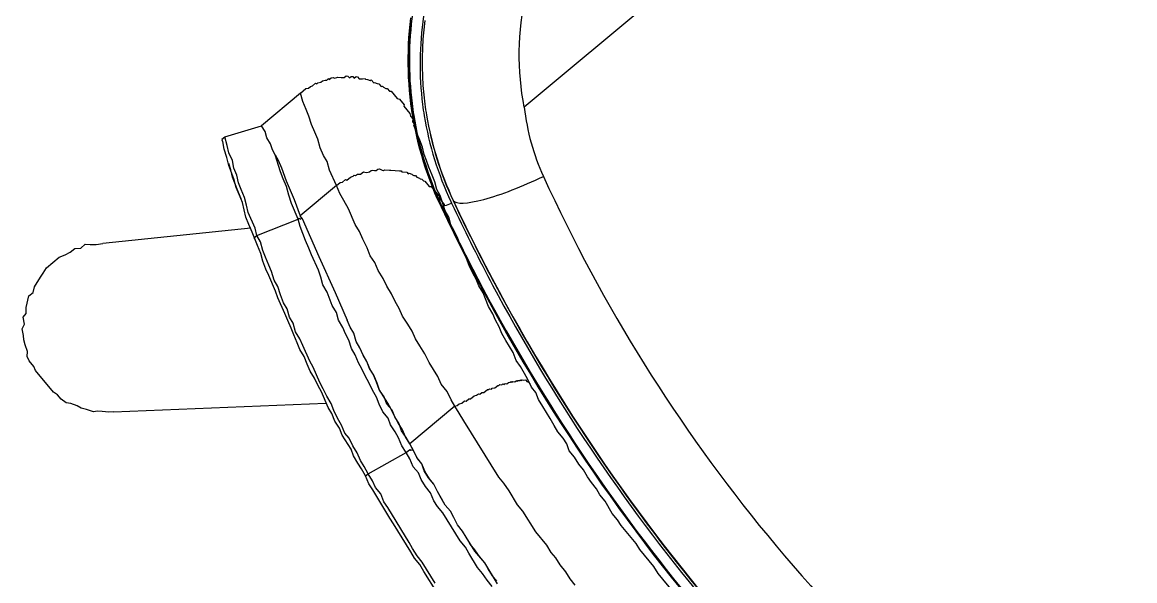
# Model space of a CAD drawing. Extents: x 741 to 1339, y 725 to 848.
# Drawn here: x 1101.4237 to 1101.7421, y 786.3219 to 786.4818 of the extents above; entities that cross this region are included whole.
import ezdxf

# ---------------------------------------------------------------- set-up
doc = ezdxf.new("R2010")
doc.units = 0
doc.header["$MEASUREMENT"] = 0
doc.linetypes.add('CONTINU', pattern=[0])
for name, color, linetype in [('Lay Out', 31, 'CONTINUOUS'), ('PAREDES', 7, 'CONTINUOUS'), ('PENA-008', 8, 'CONTINUOUS')]:
    doc.layers.add(name, color=color, linetype=linetype)

# ---------------------------------------------------------------- blocks, each defined once
blk = doc.blocks.new('A$C12870BC7')
at = {"layer": 'Lay Out', "linetype": 'CONTINU', "ltscale": 0.6}
for p, q in [((0.4186453310797447, 0.4038751413200004), (0.4186453310791762, 0.1556179701617708)), ((0.3994362483085183, 0.1705174953624606), (0.3980450215153155, 0.1720464914035489)), ((0.4008658502992262, 0.16903216922789), (0.3994362483085183, 0.1705174953624606)), ((0.4023318133618545, 0.1675909707560237), (0.4008658502992262, 0.16903216922789)), ((0.4038322606973566, 0.166194220375715), (0.4023318133618545, 0.1675909707560237)), ((0.4053653917994211, 0.1648420706724352), (0.4038322606973566, 0.166194220375715)), ((0.406929574005801, 0.1635345979384653), (0.4053653917994211, 0.1648420706724352)), ((0.4085233424975172, 0.1622717258815243), (0.406929574005801, 0.1635345979384653)), ((0.4101454155584747, 0.1610532561405904), (0.4085233424975172, 0.1622717258815243)), ((0.4117946487990025, 0.1598789750962766), (0.4101454155584747, 0.1610532561405904)), ((0.4134700656733798, 0.1587485775780948), (0.4117946487990025, 0.1598789750962766)), ((0.4151707811867595, 0.1576618194494728), (0.4134700656733798, 0.1587485775780948)), ((0.4168960629301068, 0.1566183650227373), (0.4151707811867595, 0.1576618194494728)), ((0.4186453310791762, 0.1556179701617708), (0.4168960629301068, 0.1566183650227373)), ((0.3813250166161311, 0.1497764869132112), (0.3831553533236161, 0.1478306736671726)), ((0.3794591580557949, 0.1458126570671681), (0.3781455208766715, 0.1471969870058416)), ((0.3786120808825331, 0.1467030837179806), (0.379874663027465, 0.1453895991242149)), ((0.3831553533236161, 0.1478306736671726), (0.3850414141747365, 0.1459416374029985)), ((0.3807971478453851, 0.1444561129076334), (0.3794591580557949, 0.1458126570671681)), ((0.379874663027465, 0.1453895991242149), (0.3811602550323983, 0.1441006044674538)), ((0.382161046615181, 0.1431256303137758), (0.3807971478453851, 0.1444561129076334)), ((0.3811602550323983, 0.1441006044674538), (0.3824684449171514, 0.1428364354355978)), ((0.3850414141747365, 0.1459416374029985), (0.3869815054729884, 0.1441106445788733)), ((0.3869815054729884, 0.1441106445788733), (0.3889738724877247, 0.1423388395840135)), ((0.383548413000824, 0.1418235743574456), (0.382161046615181, 0.1431256303137758)), ((0.3824684449171514, 0.1428364354355978), (0.3837988207013154, 0.1415974429746854)), ((0.3849606355283299, 0.1405485259952144), (0.383548413000824, 0.1418235743574456)), ((0.3837988207013154, 0.1415974429746854), (0.3851509551461163, 0.1403839627723897)), ((0.3863955017112062, 0.1393024840943013), (0.3849606355283299, 0.1405485259952144)), ((0.3851509551461163, 0.1403839627723897), (0.3865244210128935, 0.1391962999991989)), ((0.3889738724877247, 0.1423388395840135), (0.3910167452294786, 0.1406273057744016)), ((0.3910167452294786, 0.1406273057744016), (0.3931082774166157, 0.1389770502126026)), ((0.3878541254218248, 0.1380843500410407), (0.3863955017112062, 0.1393024840943013)), ((0.3865244210128935, 0.1391962999991989), (0.3879188063213519, 0.1380348056011513)), ((0.3893345077933077, 0.136895817531709), (0.3878541254218248, 0.1380843500410407)), ((0.3879188063213519, 0.1380348056011513), (0.3893336685742383, 0.1368997694903697)), ((0.3931082774166157, 0.1389770502126026), (0.3952465312160598, 0.137389034185631)), ((0.3952465312160598, 0.137389034185631), (0.397429568794621, 0.1358641426886749)), ((0.3893336685742383, 0.1368997694903697), (0.3907685652741861, 0.1357915273545274)), ((0.3908375490785261, 0.135736093122901), (0.3893345077933077, 0.136895817531709)), ((0.3907685652741861, 0.1357915273545274), (0.392223099699379, 0.134710369105747)), ((0.3923614945469467, 0.1346065043067171), (0.3908375490785261, 0.135736093122901)), ((0.392223099699379, 0.134710369105747), (0.3936967988356059, 0.1336566151728817)), ((0.393906985056617, 0.1335065780686051), (0.3923614945469467, 0.1346065043067171)), ((0.397429568794621, 0.1358641426886749), (0.3996553912853074, 0.1344032301986005)), ((0.3936967988356059, 0.1336566151728817), (0.3951892354439792, 0.1326305554678271)), ((0.3954724947548698, 0.1324373825055005), (0.393906985056617, 0.1335065780686051)), ((0.3951892354439792, 0.1326305554678271), (0.3966999822857247, 0.1316324951617531)), ((0.3970583745877434, 0.1313986429638732), (0.3954724947548698, 0.1324373825055005)), ((0.3966999822857247, 0.1316324951617531), (0.3982285663466314, 0.1306627241661005)), ((0.3986634343901301, 0.1303911681459482), (0.3970583745877434, 0.1313986429638732)), ((0.3982285663466314, 0.1306627241661005), (0.3997745756462905, 0.1297215171346267)), ((0.3856489277175683, 0.1273101151878251), (0.3863827035515328, 0.1276770031047505)), ((0.3863827035515328, 0.1276770031047505), (0.3867495914685719, 0.1280438910219033)), ((0.3867495914685719, 0.1280438910219033), (0.3877279592472291, 0.1280438910219033)), ((0.3877279592472291, 0.1280438910219033), (0.3879725511919219, 0.1284107789388287)), ((0.3879725511919219, 0.1284107789388287), (0.388339439108961, 0.1284107789388287)), ((0.388339439108961, 0.1284107789388287), (0.3890732149429255, 0.1286553708835214)), ((0.3890732149429255, 0.1286553708835214), (0.3893178068876182, 0.1290222588004468)), ((0.3893178068876182, 0.1290222588004468), (0.3902961746662754, 0.1290222588004468)), ((0.3902961746662754, 0.1290222588004468), (0.3906630625833145, 0.1293891467175996)), ((0.3906630625833145, 0.1293891467175996), (0.3933535739745935, 0.1293891467175996)), ((0.3933535739745935, 0.1293891467175996), (0.3939650538363253, 0.129756034634525)), ((0.3939650538363253, 0.129756034634525), (0.3960440853659861, 0.129756034634525)), ((0.3960440853659861, 0.129756034634525), (0.3962886773106788, 0.1293891467175996)), ((0.3962886773106788, 0.1293891467175996), (0.3989791887020715, 0.1293891467175996)), ((0.4002876894206224, 0.1294149275345404), (0.3986634343901301, 0.1303911681459482)), ((0.3989791887020715, 0.1293891467175996), (0.399712964536036, 0.1290222588004468)), ((0.399712964536036, 0.1290222588004468), (0.4006913323146932, 0.1290222588004468)), ((0.3997745756462905, 0.1297215171346267), (0.4013375219117847, 0.128809163979227)), ((0.4019302394258943, 0.1284705162122606), (0.4002876894206224, 0.1294149275345404)), ((0.4006913323146932, 0.1290222588004468), (0.401302812176425, 0.1284107789388287)), ((0.401302812176425, 0.1284107789388287), (0.4020365880103896, 0.1284107789388287)), ((0.4013375219117847, 0.128809163979227), (0.4029169779044537, 0.1279259240948392)), ((0.4035907639769789, 0.1275580867641253), (0.4019302394258943, 0.1284705162122606)), ((0.4020365880103896, 0.1284107789388287), (0.4022811799550823, 0.1280438910219033)), ((0.4043602114847431, 0.1273101151878251), (0.4022811799550823, 0.1280438910219033)), ((0.4029169779044537, 0.1279259240948392), (0.4045124858684517, 0.1270720873938131)), ((0.4052687442840011, 0.1266779748782625), (0.4035907639769789, 0.1275580867641253)), ((0.3810016807688612, 0.1243750118517397), (0.3813685686857866, 0.1246196037964324)), ((0.3810016807688612, 0.1236412360178889), (0.3810016807688612, 0.1243750118517397)), ((0.3813685686857866, 0.1246196037964324), (0.3821023445198648, 0.1246196037964324)), ((0.3821023445198648, 0.1246196037964324), (0.3827138243814829, 0.1253533796305106)), ((0.3827138243814829, 0.1253533796305106), (0.383080712298522, 0.1259648594921288)), ((0.383080712298522, 0.1259648594921288), (0.3833253042432148, 0.1259648594921288)), ((0.3833253042432148, 0.1259648594921288), (0.3836921921601402, 0.1263317474092815)), ((0.3836921921601402, 0.1263317474092815), (0.3844259679942184, 0.126698635326207)), ((0.3844259679942184, 0.126698635326207), (0.3844259679942184, 0.1270655232431324)), ((0.3844259679942184, 0.1270655232431324), (0.3856489277175683, 0.1270655232431324)), ((0.3856489277175683, 0.1270655232431324), (0.3856489277175683, 0.1273101151878251)), ((0.4066838349590967, 0.126698635326207), (0.4043602114847431, 0.1273101151878251)), ((0.4045124858684517, 0.1270720873938131), (0.4061235727893404, 0.1262479285294518)), ((0.4069634631960639, 0.1258305772758064), (0.4052687442840011, 0.1266779748782625)), ((0.4061235727893404, 0.1262479285294518), (0.4077497961698668, 0.1254536916380999)), ((0.4086405705165248, 0.1259648594921288), (0.4066838349590967, 0.126698635326207)), ((0.4086747376107382, 0.1250160312838631), (0.4069634631960639, 0.1258305772758064)), ((0.4077497961698668, 0.1254536916380999), (0.4093906677371137, 0.1246896361149226)), ((0.4105973060738393, 0.1249864917133579), (0.4086405705165248, 0.1259648594921288)), ((0.4104014994312024, 0.1242348709509002), (0.4086747376107382, 0.1250160312838631)), ((0.4093906677371137, 0.1246896361149226), (0.4110457449938281, 0.1239560366132224)), ((0.4121439622768435, 0.12348706575996), (0.4104014994312024, 0.1242348709509002)), ((0.4123094496865747, 0.1243750118517397), (0.4105973060738393, 0.1249864917133579)), ((0.4142661852438891, 0.1236412360176615), (0.4123094496865747, 0.1243750118517397)), ((0.3784334653498149, 0.1209507246264963), (0.3790449452114331, 0.1215622044881144)), ((0.3790449452114331, 0.1222959803221926), (0.3794118331284722, 0.122662868239118)), ((0.3790449452114331, 0.1215622044881144), (0.3790449452114331, 0.1222959803221926)), ((0.3794118331284722, 0.122662868239118), (0.3800233129900903, 0.122662868239118)), ((0.3800233129900903, 0.1232743481007361), (0.3803902009071294, 0.1236412360178889)), ((0.3800233129900903, 0.122662868239118), (0.3800233129900903, 0.1232743481007361)), ((0.3803902009071294, 0.1236412360178889), (0.3810016807688612, 0.1236412360178889)), ((0.4110457449938281, 0.1239560366132224), (0.4127145549255715, 0.1232531067523865)), ((0.4139006308119519, 0.1227732718273415), (0.4121439622768435, 0.12348706575996)), ((0.4127145549255715, 0.1232531067523865), (0.414396594000948, 0.1225811211861725)), ((0.4156720238264029, 0.1220933823435786), (0.4139006308119519, 0.1227732718273415)), ((0.4165898087182427, 0.1229074601838107), (0.4142661852438891, 0.1236412360176615)), ((0.414396594000948, 0.1225811211861725), (0.4160913739470402, 0.1219403240509251)), ((0.4174563255552926, 0.1214481144597954), (0.4156720238264029, 0.1220933823435786)), ((0.4160913739470402, 0.1219403240509251), (0.4177984064910447, 0.1213309594829894)), ((0.4185465442755572, 0.1222959803219652), (0.4165898087182427, 0.1229074601838107)), ((0.4192543904763966, 0.1208372545559229), (0.4174563255552926, 0.1214481144597954)), ((0.4177984064910447, 0.1213309594829894), (0.4195171575844938, 0.1207532563601177)), ((0.4206255758053317, 0.1213176125434217), (0.4185465442755572, 0.1222959803219652)), ((0.4225823113626461, 0.1209507246262689), (0.4206255758053317, 0.1213176125434217)), ((0.4258338524240912, 0.1221945158661271), (0.4263003513959234, 0.1220702351568121)), ((0.426007555505123, 0.1228708043372677), (0.4260686506506204, 0.1229125364109365)), ((0.4263003208788518, 0.1220702351568121), (0.4279736168177237, 0.1216319492032341)), ((0.3763544338200404, 0.1172818454563327), (0.3763544338200404, 0.1178933253181782)), ((0.3763544338200404, 0.1178933253181782), (0.3767213217370795, 0.1178933253181782)), ((0.3767213217370795, 0.118627101152029), (0.3770882096541186, 0.1192385810138745)), ((0.3767213217370795, 0.1178933253181782), (0.3767213217370795, 0.118627101152029)), ((0.3770882096541186, 0.1192385810138745), (0.3773328015986976, 0.1192385810138745)), ((0.3773328015986976, 0.1192385810138745), (0.3776996895157367, 0.1199723568477253)), ((0.3776996895157367, 0.1202169487924181), (0.3784334653498149, 0.1209507246264963)), ((0.3776996895157367, 0.1199723568477253), (0.3776996895157367, 0.1202169487924181)), ((0.4103527141291465, 0.1169149575394073), (0.4113310819078038, 0.1178933253179508)), ((0.4113310819078038, 0.1178933253179508), (0.4119425617695356, 0.1178933253179508)), ((0.4119425617695356, 0.1182602132351036), (0.4126763376035001, 0.118627101152029)), ((0.4119425617695356, 0.1178933253179508), (0.4119425617695356, 0.1182602132351036)), ((0.4126763376035001, 0.118627101152029), (0.4129209295481928, 0.118627101152029)), ((0.4129209295481928, 0.118627101152029), (0.4132878174652319, 0.1188716930967217)), ((0.4132878174652319, 0.1188716930967217), (0.4136547053821573, 0.1192385810136471)), ((0.4136547053821573, 0.1192385810136471), (0.4142661852438891, 0.1192385810136471)), ((0.4142661852438891, 0.1192385810136471), (0.4149999610778536, 0.1196054689305726)), ((0.4149999610778536, 0.1196054689305726), (0.4152445530225464, 0.1196054689305726)), ((0.4152445530225464, 0.1196054689305726), (0.4156114409395855, 0.1199723568477253)), ((0.4156114409395855, 0.1199723568477253), (0.4162229208012036, 0.1199723568477253)), ((0.4162229208012036, 0.1199723568477253), (0.4165898087182427, 0.1202169487924181)), ((0.4165898087182427, 0.1202169487924181), (0.4185465442755572, 0.1202169487924181)), ((0.4185465442755572, 0.1202169487924181), (0.4189134321925962, 0.1205838367093435)), ((0.4189134321925962, 0.1205838367093435), (0.4229491992796852, 0.1205838367093435)), ((0.4210640061031086, 0.1202615808174556), (0.4192543904763966, 0.1208372545559229)), ((0.4195171575844938, 0.1207532563601177), (0.421247123695764, 0.1202074435607443)), ((0.4228862863079144, 0.1197208491078214), (0.4210640061031086, 0.1202615808174556)), ((0.421247123695764, 0.1202074435607443), (0.4229877860350939, 0.1196937499623942)), ((0.4245390469199606, 0.1202169487924181), (0.4225823113626461, 0.1209507246262689)), ((0.4247188507604847, 0.1192158070946476), (0.4228862863079144, 0.1197208491078214)), ((0.4229491992796852, 0.1205838367093435), (0.4229491992796852, 0.1202169487924181)), ((0.4229491992796852, 0.1202169487924181), (0.4252728227540388, 0.1202169487924181)), ((0.4229877860350939, 0.1196937499623942), (0.4247386105540158, 0.1192124044430471)), ((0.4268626703943141, 0.1192385810136471), (0.4245390469199606, 0.1202169487924181)), ((0.4245477568877618, 0.1195370448813406), (0.4250279122420011, 0.1194086901450788)), ((0.4247188507604847, 0.1192158070946476), (0.4247386105540158, 0.1192124044430471)), ((0.4247188507604847, 0.1192158070946476), (0.4251802228669135, 0.1190937083547539)), ((0.4247386105540158, 0.1192124044430471), (0.4250279122420011, 0.1194086901450788)), ((0.4247386105540158, 0.1192124044430471), (0.4251999368848942, 0.1190903362201112)), ((0.4250279122420011, 0.1194086901450788), (0.4267162225722245, 0.118964682243373)), ((0.4252728227540388, 0.1202169487924181), (0.4256397106709642, 0.1199723568477253)), ((0.4289417019240886, 0.1188716930967217), (0.4268626703943141, 0.1192385810136471)), ((0.4308984374814031, 0.1178933253179508), (0.4289417019240886, 0.1188716930967217)), ((0.4328551730387176, 0.1175264374010254), (0.4308984374814031, 0.1178933253179508)), ((0.3753760660413832, 0.1148359260096328), (0.3757429539584223, 0.115569701843711)), ((0.3753760660413832, 0.1144690380927074), (0.3753760660413832, 0.1148359260096328)), ((0.3757429539584223, 0.1161811817053291), (0.3761098418753477, 0.1169149575394073)), ((0.3757429539584223, 0.115569701843711), (0.3757429539584223, 0.1161811817053291)), ((0.3761098418753477, 0.1169149575394073), (0.3763544338200404, 0.1172818454563327)), ((0.4076622027377539, 0.1144690380927074), (0.4079067946824466, 0.1148359260096328)), ((0.4079067946824466, 0.1148359260096328), (0.409618938295182, 0.1165480696222545)), ((0.409618938295182, 0.1165480696222545), (0.4099858262121074, 0.1169149575394073)), ((0.4099858262121074, 0.1169149575394073), (0.4103527141291465, 0.1169149575394073)), ((0.4351787965130711, 0.1169149575391799), (0.4328551730387176, 0.1175264374010254)), ((0.4372578280428456, 0.1161811817053291), (0.4351787965130711, 0.1169149575391799)), ((0.4392145636001601, 0.1158142937881763), (0.4372578280428456, 0.1161811817053291)), ((0.4432503306872491, 0.11446903809248), (0.4392145636001601, 0.1158142937881763)), ((0.374397698262726, 0.1111670468396966), (0.3747645861796514, 0.1117785267013147)), ((0.3747645861796514, 0.1125123025353929), (0.3750091781243441, 0.113123782397011)), ((0.3747645861796514, 0.1117785267013147), (0.3747645861796514, 0.1125123025353929)), ((0.3750091781243441, 0.1142244461480146), (0.3753760660413832, 0.1144690380927074)), ((0.3750091781243441, 0.113123782397011), (0.3750091781243441, 0.1142244461480146)), ((0.4049716913463612, 0.1111670468396966), (0.4053385792634003, 0.111533934756622)), ((0.4053385792634003, 0.1121454146182401), (0.4055831712080931, 0.1125123025351655)), ((0.4053385792634003, 0.111533934756622), (0.4053385792634003, 0.1121454146182401)), ((0.4055831712080931, 0.1125123025351655), (0.4063169470420576, 0.1128791904523183)), ((0.4063169470420576, 0.1128791904523183), (0.4066838349590967, 0.113123782397011)), ((0.4066838349590967, 0.1134906703139364), (0.4076622027377539, 0.1144690380927074)), ((0.4066838349590967, 0.113123782397011), (0.4066838349590967, 0.1134906703139364)), ((0.4455739541616026, 0.1138575582308619), (0.4432503306872491, 0.11446903809248)), ((0.4475306897189171, 0.1134906703139364), (0.4455739541616026, 0.1138575582308619)), ((0.4494874252762315, 0.1128791904520909), (0.4475306897189171, 0.1134906703139364)), ((0.4518110487505851, 0.1125123025351655), (0.4494874252762315, 0.1128791904520909)), ((0.4558468158376741, 0.1111670468394692), (0.4518110487505851, 0.1125123025351655)), ((0.374397698262726, 0.1090880153099221), (0.374397698262726, 0.1111670468396966)), ((0.3767213217370795, 0.1081096475313785), (0.374397698262726, 0.1090880153099221)), ((0.374397698262726, 0.1090880153099221), (0.3743976982626123, 0.09453479460218261)), ((0.4032595477337395, 0.1084765354483039), (0.4036264356506649, 0.1087211273929967)), ((0.4032595477337395, 0.1073758716973003), (0.4032595477337395, 0.1084765354483039)), ((0.4036264356506649, 0.1087211273929967), (0.403993323567704, 0.1090880153099221)), ((0.403993323567704, 0.1090880153099221), (0.4043602114847431, 0.1098217911440003)), ((0.4043602114847431, 0.1104332710056184), (0.4046048034294358, 0.1108001589225438)), ((0.4043602114847431, 0.1098217911440003), (0.4043602114847431, 0.1104332710056184)), ((0.4046048034294358, 0.1108001589225438), (0.4049716913463612, 0.1111670468396966)), ((0.4581704393120276, 0.1108001589225438), (0.4558468158376741, 0.1111670468394692)), ((0.4601271748694558, 0.1101886790606983), (0.4581704393120276, 0.1108001589225438)), ((0.4622062063991166, 0.1098217911437729), (0.4601271748694558, 0.1101886790606983)), ((0.464162941956431, 0.1090880153096947), (0.4622062063991166, 0.1098217911437729)), ((0.4664865654307846, 0.1087211273927693), (0.464162941956431, 0.1090880153096947)), ((0.4704000365455272, 0.1081096475311512), (0.4664865654307846, 0.1087211273927693)), ((0.3790449452114331, 0.1073758716973003), (0.3767213217370795, 0.1081096475313785)), ((0.3810016807687475, 0.1067643918356822), (0.3790449452114331, 0.1073758716973003)), ((0.3833253042431011, 0.1057860240569113), (0.3810016807687475, 0.1067643918356822)), ((0.3856489277174546, 0.1050522482228331), (0.3833253042431011, 0.1057860240569113)), ((0.4020365880103896, 0.1046853603059077), (0.4022811799549686, 0.1054191361397585)), ((0.4022811799549686, 0.1057860240569113), (0.4026480678720077, 0.106030616001604)), ((0.4022811799549686, 0.1054191361397585), (0.4022811799549686, 0.1057860240569113)), ((0.4026480678720077, 0.1067643918354548), (0.4032595477337395, 0.1073758716973003)), ((0.4026480678720077, 0.106030616001604), (0.4026480678720077, 0.1067643918354548)), ((0.4727236600198808, 0.107375871697073), (0.4704000365455272, 0.1081096475311512)), ((0.4748026915495416, 0.1071312797523802), (0.4727236600198808, 0.107375871697073)), ((0.4771263150238951, 0.1067643918352275), (0.4748026915495416, 0.1071312797523802)), ((0.4790830505813233, 0.106397503918302), (0.4771263150238951, 0.1067643918352275)), ((0.4781046828025524, 0.1050522482226057), (0.4784715707195915, 0.1054191361397585)), ((0.4784715707195915, 0.1054191361397585), (0.4787161626642842, 0.1057860240566839)), ((0.4787161626642842, 0.1057860240566839), (0.4794499384982487, 0.1057860240566839)), ((0.4814066740556768, 0.1057860240566839), (0.4790830505813233, 0.106397503918302)), ((0.4794499384982487, 0.1057860240566839), (0.4794499384982487, 0.1060306160013766)), ((0.4794499384982487, 0.1060306160013766), (0.4804283062770196, 0.1060306160013766)), ((0.4833634096129913, 0.1057860240566839), (0.4814066740556768, 0.1057860240566839)), ((0.4854424411426521, 0.1050522482226057), (0.4833634096129913, 0.1057860240566839)), ((0.3877279592471155, 0.104440768361215), (0.3856489277174546, 0.1050522482228331)), ((0.3900515827215827, 0.1033401046102114), (0.3877279592471155, 0.104440768361215)), ((0.3923752061959362, 0.1027286247485932), (0.3900515827215827, 0.1033401046102114)), ((0.3943319417532507, 0.1023617368314405), (0.3923752061959362, 0.1027286247485932)), ((0.3966555652276043, 0.1013833690528969), (0.3943319417532507, 0.1023617368314405)), ((0.4013028121763114, 0.1013833690528969), (0.4016697000933505, 0.101994848914515)), ((0.4016697000933505, 0.1030955126655186), (0.4020365880103896, 0.1033401046102114)), ((0.4016697000933505, 0.101994848914515), (0.4016697000933505, 0.1030955126655186)), ((0.4020365880103896, 0.1033401046102114), (0.4020365880103896, 0.1046853603059077)), ((0.4761479472452379, 0.1016279609973623), (0.4763925391899306, 0.1019948489142877)), ((0.4763925391899306, 0.1019948489142877), (0.4763925391899306, 0.1023617368312131)), ((0.4763925391899306, 0.1023617368312131), (0.476759427106856, 0.1023617368312131)), ((0.476759427106856, 0.1027286247483659), (0.4771263150238951, 0.1030955126652913)), ((0.476759427106856, 0.1023617368312131), (0.476759427106856, 0.1027286247483659)), ((0.4771263150238951, 0.1030955126652913), (0.4771263150238951, 0.1037069925269094)), ((0.4771263150238951, 0.1037069925269094), (0.4774932029409342, 0.1037069925269094)), ((0.4774932029409342, 0.1040738804440622), (0.477737794885627, 0.1044407683609876)), ((0.4774932029409342, 0.1037069925269094), (0.4774932029409342, 0.1040738804440622)), ((0.477737794885627, 0.1044407683609876), (0.477737794885627, 0.1046853603056803)), ((0.477737794885627, 0.1046853603056803), (0.4781046828025524, 0.1046853603056803)), ((0.4781046828025524, 0.1046853603056803), (0.4781046828025524, 0.1050522482226057)), ((0.4877660646170057, 0.1046853603056803), (0.4854424411426521, 0.1050522482226057)), ((0.4916795357317483, 0.1040738804438348), (0.4877660646170057, 0.1046853603056803)), ((0.4940031592061018, 0.1037069925269094), (0.4916795357317483, 0.1040738804438348)), ((0.4960821907357627, 0.103340104609984), (0.4940031592061018, 0.1037069925269094)), ((0.4984058142102299, 0.103340104609984), (0.4960821907357627, 0.103340104609984)), ((0.5003625497675444, 0.1030955126652913), (0.4984058142102299, 0.103340104609984)), ((0.5023192853248588, 0.1023617368312131), (0.5003625497675444, 0.1030955126652913)), ((0.5046429087992124, 0.1023617368312131), (0.5023192853248588, 0.1023617368312131)), ((0.5069665322735659, 0.1019948489142877), (0.5046429087992124, 0.1023617368312131)), ((0.5090455638033404, 0.1019948489142877), (0.5069665322735659, 0.1019948489142877)), ((0.511369187277694, 0.1016279609971349), (0.5090455638033404, 0.1019948489142877)), ((0.4013028121763114, 0.1000381133572006), (0.3966555652276043, 0.1013833690528969)), ((0.4013028121763114, 0.1000381133572006), (0.4013028121763114, 0.1013833690528969)), ((0.4013028121763114, 0.1000381133572006), (0.4013028121763114, 0.08646326042800467)), ((0.4036264356506649, 0.0993043375231224), (0.4013028121763114, 0.1000381133572006)), ((0.4059500591250185, 0.09893744960619699), (0.4036264356506649, 0.0993043375231224)), ((0.4086405705164111, 0.09832596974435148), (0.4059500591250185, 0.09893744960619699)), ((0.4748026915495416, 0.09869285766127689), (0.4750472834942343, 0.09893744960596962)), ((0.4750472834942343, 0.09930433752289503), (0.4754141714112734, 0.09967122543982043)), ((0.4750472834942343, 0.09893744960596962), (0.4750472834942343, 0.09930433752289503)), ((0.4754141714112734, 0.1000381133569732), (0.4757810593281988, 0.1002827053016659)), ((0.4754141714112734, 0.09967122543982043), (0.4754141714112734, 0.1000381133569732)), ((0.4757810593281988, 0.1006495932185913), (0.4761479472452379, 0.1010164811355168)), ((0.4757810593281988, 0.1002827053016659), (0.4757810593281988, 0.1006495932185913)), ((0.4761479472452379, 0.1010164811355168), (0.4761479472452379, 0.1016279609973623)), ((0.5133259228350084, 0.1013833690524422), (0.511369187277694, 0.1016279609971349)), ((0.515649546309362, 0.1013833690524422), (0.5133259228350084, 0.1013833690524422)), ((0.5176062818667901, 0.1010164811355168), (0.515649546309362, 0.1013833690524422)), ((0.5199299053411437, 0.1010164811355168), (0.5176062818667901, 0.1010164811355168)), ((0.523965672428119, 0.1002827053014386), (0.5199299053411437, 0.1010164811355168)), ((0.5262892959024725, 0.1002827053014386), (0.523965672428119, 0.1002827053014386)), ((0.5282460314599007, 0.1000381133567458), (0.5262892959024725, 0.1002827053014386)), ((0.5349723099382686, 0.1000381133567458), (0.5282460314599007, 0.1000381133567458)), ((0.5369290454955831, 0.09967122543982043), (0.5349723099382686, 0.1000381133567458)), ((0.5432884360570256, 0.09967122543982043), (0.5369290454955831, 0.09967122543982043)), ((0.5456120595313791, 0.09930433752266765), (0.5432884360570256, 0.09967122543982043)), ((0.563222679547664, 0.09930433752266765), (0.5456120595313791, 0.09930433752266765)), ((0.4132878174651182, 0.09698071404865516), (0.4086405705164111, 0.09832596974435148)), ((0.4156114409394718, 0.09661382613172975), (0.4132878174651182, 0.09698071404865516)), ((0.4179350644138253, 0.09600234627011162), (0.4156114409394718, 0.09661382613172975)), ((0.420625575805218, 0.09526857043603343), (0.4179350644138253, 0.09600234627011162)), ((0.4738243237708843, 0.09563545835295884), (0.4740689157155771, 0.09600234626988424)), ((0.4738243237708843, 0.09429020265726251), (0.4738243237708843, 0.09563545835295884)), ((0.4740689157155771, 0.09624693821457697), (0.4744358036325025, 0.09661382613150238)), ((0.4740689157155771, 0.09600234626988424), (0.4740689157155771, 0.09624693821457697)), ((0.4744358036325025, 0.09698071404865516), (0.4748026915495416, 0.0975921939102733)), ((0.4744358036325025, 0.09661382613150238), (0.4744358036325025, 0.09698071404865516)), ((0.4748026915495416, 0.0975921939102733), (0.4748026915495416, 0.09869285766127689)), ((0.3701173392309443, 0.08450652487069021), (0.3743976982626123, 0.09453479460218261)), ((0.3763544338200404, 0.09429020265748989), (0.3743976982626123, 0.09453479460218261)), ((0.3780665774326621, 0.0935564268234117), (0.3763544338200404, 0.09429020265748989)), ((0.3800233129900903, 0.09318953890648629), (0.3780665774326621, 0.0935564268234117)), ((0.381735456602712, 0.09257805904486816), (0.3800233129900903, 0.09318953890648629)), ((0.3833253042431011, 0.09221117112771537), (0.381735456602712, 0.09257805904486816)), ((0.4229491992795715, 0.09453479460195524), (0.420625575805218, 0.09526857043603343)), ((0.4252728227539251, 0.09429020265726251), (0.4229491992795715, 0.09453479460195524)), ((0.4275964462282786, 0.0935564268234117), (0.4252728227539251, 0.09429020265726251)), ((0.4302869576196713, 0.09318953890625892), (0.4275964462282786, 0.0935564268234117)), ((0.4326105810940248, 0.09257805904464078), (0.4302869576196713, 0.09318953890625892)), ((0.4351787965130711, 0.09221117112771537), (0.4326105810940248, 0.09257805904464078)), ((0.4730905479368062, 0.09294494696156619), (0.4734574358538453, 0.09318953890625892)), ((0.4730905479368062, 0.092211171127488), (0.4730905479368062, 0.09294494696156619)), ((0.4734574358538453, 0.09392331474010973), (0.4738243237708843, 0.09429020265726251)), ((0.4734574358538453, 0.09318953890625892), (0.4734574358538453, 0.09392331474010973)), ((0.3879725511918082, 0.09025443557040091), (0.3833253042431011, 0.09221117112771537)), ((0.3833253042431011, 0.09221117112771537), (0.3850374478557228, 0.09184428321078997)), ((0.3850374478557228, 0.09184428321078997), (0.3873610713300764, 0.09123280334917183)), ((0.3873610713300764, 0.09123280334917183), (0.3910299505001262, 0.08988754765347551)), ((0.390051582721469, 0.08952065973632273), (0.3879725511918082, 0.09025443557040091)), ((0.3923752061958226, 0.08890917987470459), (0.390051582721469, 0.08952065973632273)), ((0.3910299505001262, 0.08988754765347551), (0.3966555652276043, 0.0881754040406264)), ((0.4375024199874247, 0.09159969126586986), (0.4351787965130711, 0.09221117112771537)), ((0.4398260434617782, 0.09123280334894446), (0.4375024199874247, 0.09159969126586986)), ((0.4421496669361318, 0.09049902751486627), (0.4398260434617782, 0.09123280334894446)), ((0.4448401783275244, 0.09025443557017354), (0.4421496669361318, 0.09049902751486627)), ((0.447163801801878, 0.08988754765324813), (0.4448401783275244, 0.09025443557017354)), ((0.4494874252762315, 0.08915377181916995), (0.447163801801878, 0.08988754765324813)), ((0.4518110487505851, 0.08890917987447722), (0.4494874252762315, 0.08915377181916995)), ((0.472479068075188, 0.08988754765324813), (0.4727236600198808, 0.09025443557017354)), ((0.472479068075188, 0.08890917987447722), (0.472479068075188, 0.08988754765324813)), ((0.4727236600198808, 0.09159969126586986), (0.4730905479368062, 0.092211171127488)), ((0.4727236600198808, 0.09025443557017354), (0.4727236600198808, 0.09159969126586986)), ((0.3946988296701761, 0.087808516123701), (0.3923752061958226, 0.08890917987470459)), ((0.3970224531445297, 0.08683014834493008), (0.3946988296701761, 0.087808516123701)), ((0.3966555652276043, 0.0881754040406264), (0.4013028121763114, 0.08646326042800467)), ((0.4016697000932368, 0.08548489264923376), (0.3970224531445297, 0.08683014834493008)), ((0.4022811799549686, 0.08646326042800467), (0.4013028121763114, 0.08646326042800467)), ((0.4020365880102759, 0.08585178056638654), (0.4020365880102759, 0.08646326042800467)), ((0.4020365880102759, 0.08646326042800467), (0.4022811799549686, 0.08646326042800467)), ((0.4022811799549686, 0.08646326042800467), (0.4136547053820436, 0.08316126917499389)), ((0.4545015601419777, 0.08854229195755181), (0.4518110487505851, 0.08890917987447722)), ((0.4571920715332567, 0.08780851612347362), (0.4545015601419777, 0.08854229195755181)), ((0.4618393184820775, 0.08719703626185549), (0.4571920715332567, 0.08780851612347362)), ((0.464162941956431, 0.0864632604277773), (0.4618393184820775, 0.08719703626185549)), ((0.46685345334771, 0.0864632604277773), (0.464162941956431, 0.0864632604277773)), ((0.4694216687667563, 0.08585178056615916), (0.46685345334771, 0.0864632604277773)), ((0.4715007002964171, 0.08548489264900638), (0.4717452922411098, 0.08609637251085189)), ((0.4717452922411098, 0.0868301483447027), (0.4721121801581489, 0.0875639241787809)), ((0.4717452922411098, 0.08609637251085189), (0.4717452922411098, 0.0868301483447027)), ((0.4721121801581489, 0.08854229195755181), (0.472479068075188, 0.08890917987447722)), ((0.4721121801581489, 0.0875639241787809), (0.4721121801581489, 0.08854229195755181)), ((0.3724409627052978, 0.08340586111968662), (0.3701173392309443, 0.08450652487069021)), ((0.3701173392309443, 0.08340586111968662), (0.3701173392309443, 0.08450652487069021)), ((0.3703619311755233, 0.08340586111968662), (0.3701173392309443, 0.08340586111968662)), ((0.3703619311755233, 0.08316126917499389), (0.3703619311755233, 0.08340586111968662)), ((0.3707288190925624, 0.08316126917499389), (0.3703619311755233, 0.08316126917499389)), ((0.3726855546498768, 0.0820606054239903), (0.3707288190925624, 0.08316126917499389)), ((0.3726855546498768, 0.0820606054239903), (0.3707288190925624, 0.08316126917499389)), ((0.3726855546498768, 0.0820606054239903), (0.3707288190925624, 0.08316126917499389)), ((0.3743976982626123, 0.0824274933409157), (0.3724409627052978, 0.08340586111968662)), ((0.3976339330061478, 0.07337759138819422), (0.4016697000932368, 0.08548489264923376)), ((0.4016697000932368, 0.08548489264923376), (0.4016697000932368, 0.08585178056638654)), ((0.4016697000932368, 0.08585178056638654), (0.4020365880102759, 0.08585178056638654)), ((0.4036264356506649, 0.08450652487069021), (0.4016697000932368, 0.08548489264923376)), ((0.4076622027376402, 0.08316126917499389), (0.4036264356506649, 0.08450652487069021)), ((0.4099858262119938, 0.0824274933409157), (0.4076622027376402, 0.08316126917499389)), ((0.4136547053820436, 0.08316126917499389), (0.4245390469198469, 0.08010386986644846)), ((0.4715007002964171, 0.08548489264900638), (0.4694216687667563, 0.08585178056615916)), ((0.4715007002964171, 0.08548489264900638), (0.4715007002964171, 0.06860804846679969)), ((0.4738243237708843, 0.08511800473208098), (0.4715007002964171, 0.08548489264900638)), ((0.4763925391898169, 0.08475111681515557), (0.4738243237708843, 0.08511800473208098)), ((0.4951038229571054, 0.08206060542376292), (0.4763925391898169, 0.08475111681515557)), ((0.3750091781242304, 0.08108223764521938), (0.3726855546498768, 0.0820606054239903)), ((0.3750091781242304, 0.08108223764521938), (0.3726855546498768, 0.0820606054239903)), ((0.3750091781242304, 0.08108223764521938), (0.3726855546498768, 0.0820606054239903)), ((0.3767213217369658, 0.08181601347929757), (0.3743976982626123, 0.0824274933409157)), ((0.3770882096540049, 0.08010386986667584), (0.3750091781242304, 0.08108223764521938)), ((0.3770882096540049, 0.08010386986667584), (0.3750091781242304, 0.08108223764521938)), ((0.3770882096540049, 0.08010386986667584), (0.3750091781242304, 0.08108223764521938)), ((0.3786780572942803, 0.08071534972829397), (0.3767213217369658, 0.08181601347929757)), ((0.3784334653497012, 0.07973698194952306), (0.3767213217369658, 0.08047075778360124)), ((0.3810016807686338, 0.07875861417097951), (0.3770882096540049, 0.08010386986667584)), ((0.3810016807686338, 0.07875861417097951), (0.3770882096540049, 0.08010386986667584)), ((0.3810016807686338, 0.07875861417097951), (0.3770882096540049, 0.08010386986667584)), ((0.3803902009070157, 0.07875861417097951), (0.3784334653497012, 0.07973698194952306)), ((0.3807570888240548, 0.08010386986667584), (0.3786780572942803, 0.08071534972829397)), ((0.3827138243813692, 0.07900320611567224), (0.3807570888240548, 0.08010386986667584)), ((0.4119425617694219, 0.08181601347929757), (0.4099858262119938, 0.0824274933409157)), ((0.416589808718129, 0.08047075778360124), (0.4119425617694219, 0.08181601347929757)), ((0.4185465442754435, 0.07973698194952306), (0.416589808718129, 0.08047075778360124)), ((0.420625575805218, 0.07875861417075214), (0.4185465442754435, 0.07973698194952306)), ((0.4245390469198469, 0.08010386986644846), (0.4328551730386039, 0.07765795041974854)), ((0.497427446431459, 0.08206060542353555), (0.4951038229571054, 0.08206060542376292)), ((0.4999956618505053, 0.0818160134790702), (0.497427446431459, 0.08206060542353555)), ((0.5046429087992124, 0.081082237644992), (0.4999956618505053, 0.0818160134790702)), ((0.5069665322735659, 0.081082237644992), (0.5046429087992124, 0.081082237644992)), ((0.5139374026966266, 0.08010386986622109), (0.5069665322735659, 0.081082237644992)), ((0.5189515375623728, 0.08010386986622109), (0.5139374026966266, 0.08010386986622109)), ((0.5212751610367263, 0.07973698194929568), (0.5189515375623728, 0.08010386986622109)), ((0.5233541925663872, 0.07973698194929568), (0.5212751610367263, 0.07973698194929568)), ((0.5256778160407407, 0.0793700940321429), (0.5233541925663872, 0.07973698194929568)), ((0.3843036720217583, 0.07741335847528319), (0.3803902009070157, 0.07875861417097951)), ((0.3833253042429874, 0.07765795041997592), (0.3810016807686338, 0.07875861417097951)), ((0.3833253042429874, 0.07765795041997592), (0.3810016807686338, 0.07875861417097951)), ((0.3846705599386837, 0.07839172625382673), (0.3827138243813692, 0.07900320611567224)), ((0.3854043357727619, 0.07704647055813041), (0.3833253042429874, 0.07765795041997592)), ((0.3854043357727619, 0.07704647055813041), (0.3833253042429874, 0.07765795041997592)), ((0.3867495914684582, 0.076679582641205), (0.3843036720217583, 0.07741335847528319)), ((0.3869941834130373, 0.07765795041997592), (0.3846705599386837, 0.07839172625382673)), ((0.3877279592471155, 0.0763126947242796), (0.3854043357727619, 0.07704647055813041)), ((0.3877279592471155, 0.0763126947242796), (0.3854043357727619, 0.07704647055813041)), ((0.3890732149428118, 0.076679582641205), (0.3869941834130373, 0.07765795041997592)), ((0.3910299505001262, 0.07570121486243409), (0.3890732149428118, 0.076679582641205)), ((0.4229491992795715, 0.07839172625382673), (0.420625575805218, 0.07875861417075214)), ((0.4268626703942004, 0.07704647055813041), (0.4229491992795715, 0.07839172625382673)), ((0.429186293868554, 0.076679582641205), (0.4268626703942004, 0.07704647055813041)), ((0.4312653253983285, 0.07570121486243409), (0.429186293868554, 0.076679582641205)), ((0.4349342045683784, 0.07704647055813041), (0.4328551730386039, 0.07765795041974854)), ((0.4349342045683784, 0.07704647055813041), (0.4328551730386039, 0.07765795041974854)), ((0.4368909401256929, 0.07667958264097763), (0.4349342045683784, 0.07704647055813041)), ((0.4368909401256929, 0.07667958264097763), (0.4349342045683784, 0.07704647055813041)), ((0.4392145636000464, 0.07570121486243409), (0.4368909401256929, 0.07667958264097763)), ((0.4392145636000464, 0.07570121486243409), (0.4368909401256929, 0.07667958264097763)), ((0.528246031459787, 0.0793700940321429), (0.5256778160407407, 0.0793700940321429)), ((0.5305696549341405, 0.0790032061152175), (0.528246031459787, 0.0793700940321429)), ((0.5328932784084941, 0.0790032061152175), (0.5305696549341405, 0.0790032061152175)), ((0.3949434216148688, 0.07337759138819422), (0.3710957070094878, 0.03815635135585183)), ((0.3916414303618581, 0.07435595916696514), (0.3877279592471155, 0.0763126947242796)), ((0.3916414303618581, 0.07435595916696514), (0.3877279592471155, 0.0763126947242796)), ((0.3956771974488333, 0.07435595916673776), (0.3910299505001262, 0.07570121486243409)), ((0.3937204618915189, 0.07362218333288695), (0.3916414303618581, 0.07435595916696514)), ((0.3937204618915189, 0.07362218333288695), (0.3916414303618581, 0.07435595916696514)), ((0.3960440853658724, 0.07301070347104144), (0.3937204618915189, 0.07362218333288695)), ((0.3960440853658724, 0.07301070347104144), (0.3937204618915189, 0.07362218333288695)), ((0.3976339330061478, 0.07337759138819422), (0.3956771974488333, 0.07435595916673776)), ((0.3976339330061478, 0.07227692763719062), (0.3976339330061478, 0.07337759138819422)), ((0.3997129645359223, 0.07301070347104144), (0.3976339330061478, 0.07337759138819422)), ((0.4335889488726821, 0.07533432694550868), (0.4312653253983285, 0.07570121486243409)), ((0.4355456844299965, 0.07472284708366317), (0.4335889488726821, 0.07533432694550868)), ((0.437502419987311, 0.07435595916673776), (0.4355456844299965, 0.07472284708366317)), ((0.4398260434616645, 0.07337759138796685), (0.437502419987311, 0.07435595916673776)), ((0.4411712991573609, 0.0753343269452813), (0.4392145636000464, 0.07570121486243409)), ((0.4411712991573609, 0.0753343269452813), (0.4392145636000464, 0.07570121486243409)), ((0.4419050749914391, 0.07301070347104144), (0.4398260434616645, 0.07337759138796685)), ((0.4432503306871354, 0.07472284708366317), (0.4411712991573609, 0.0753343269452813)), ((0.4434949226317144, 0.07472284708366317), (0.4411712991573609, 0.0753343269452813)), ((0.4455739541614889, 0.07435595916673776), (0.4432503306871354, 0.07472284708366317)), ((0.4455739541614889, 0.07435595916673776), (0.4434949226317144, 0.07472284708366317)), ((0.4475306897188034, 0.07362218333265957), (0.4455739541614889, 0.07435595916673776)), ((0.4478975776358425, 0.07362218333265957), (0.4455739541614889, 0.07435595916673776)), ((0.4494874252761178, 0.07337759138796685), (0.4475306897188034, 0.07362218333265957)), ((0.4498543131931569, 0.07337759138796685), (0.4478975776358425, 0.07362218333265957)), ((0.4518110487504714, 0.07264381555388866), (0.4494874252761178, 0.07337759138796685)), ((0.4521779366675105, 0.07264381555388866), (0.4498543131931569, 0.07337759138796685)), ((0.3980008209231869, 0.07227692763719062), (0.3960440853658724, 0.07301070347104144)), ((0.3980008209231869, 0.07227692763719062), (0.3960440853658724, 0.07301070347104144)), ((0.3980008209231869, 0.07227692763719062), (0.3976339330061478, 0.07227692763719062)), ((0.399957556480615, 0.07166544777557249), (0.3980008209231869, 0.07227692763719062)), ((0.4020365880102759, 0.07191003972003784), (0.3997129645359223, 0.07301070347104144)), ((0.4022811799549686, 0.0709316719414943), (0.399957556480615, 0.07166544777557249)), ((0.4039933235675903, 0.07129855985841971), (0.4020365880102759, 0.07191003972003784)), ((0.4043602114846294, 0.06995330416272338), (0.4022811799549686, 0.0709316719414943)), ((0.4063169470419439, 0.07056478402434152), (0.4039933235675903, 0.07129855985841971)), ((0.408273682599372, 0.06995330416272338), (0.4063169470419439, 0.07056478402434152)), ((0.4442286984657926, 0.07227692763696325), (0.4419050749914391, 0.07301070347104144)), ((0.4461854340231071, 0.07191003972003784), (0.4442286984657926, 0.07227692763696325)), ((0.4485090574974606, 0.07129855985841971), (0.4461854340231071, 0.07191003972003784)), ((0.4504657930548888, 0.07093167194126693), (0.4485090574974606, 0.07129855985841971)), ((0.4527894165292423, 0.07032019207964879), (0.4504657930548888, 0.07093167194126693)), ((0.4538900802802459, 0.07191003972003784), (0.4518110487504714, 0.07264381555388866)), ((0.4541346722249386, 0.07191003972003784), (0.4521779366675105, 0.07264381555388866)), ((0.4551130400035959, 0.06995330416272338), (0.4527894165292423, 0.07032019207964879)), ((0.458537327228953, 0.07129855985819233), (0.4538900802802459, 0.07191003972003784)), ((0.4564582956992922, 0.07166544777534511), (0.4541346722249386, 0.07191003972003784)), ((0.458537327228953, 0.07093167194126693), (0.4564582956992922, 0.07166544777534511)), ((0.4604940627862675, 0.07093167194126693), (0.458537327228953, 0.07129855985819233)), ((0.4608609507033066, 0.07093167194126693), (0.458537327228953, 0.07093167194126693)), ((0.462817686260621, 0.07032019207964879), (0.4604940627862675, 0.07093167194126693)), ((0.462817686260621, 0.07032019207964879), (0.4608609507033066, 0.07093167194126693)), ((0.4647744218180492, 0.06995330416249601), (0.462817686260621, 0.07032019207964879)), ((0.4651413097349746, 0.06995330416249601), (0.462817686260621, 0.07032019207964879)), ((0.406683834958983, 0.0692195283286452), (0.4043602114846294, 0.06995330416272338)), ((0.4086405705162974, 0.06860804846702706), (0.406683834958983, 0.0692195283286452)), ((0.4105973060737256, 0.06897493638417984), (0.408273682599372, 0.06995330416272338)), ((0.4132878174650045, 0.06726279277133074), (0.4086405705162974, 0.06860804846702706)), ((0.4126763376033864, 0.06860804846702706), (0.4105973060737256, 0.06897493638417984)), ((0.41499996107774, 0.06762968068848352), (0.4126763376033864, 0.06860804846702706)), ((0.4152445530224327, 0.06652901693725255), (0.4132878174650045, 0.06726279277133074)), ((0.4173235845520935, 0.06689590485440533), (0.41499996107774, 0.06762968068848352)), ((0.419280320109408, 0.06652901693725255), (0.4173235845520935, 0.06689590485440533)), ((0.4571920715332567, 0.0692195283286452), (0.4551130400035959, 0.06995330416272338)), ((0.4595156950076102, 0.06860804846702706), (0.4571920715332567, 0.0692195283286452)), ((0.4618393184819638, 0.06860804846679969), (0.4595156950076102, 0.06860804846702706)), ((0.4637960540392783, 0.06787427263294887), (0.4618393184819638, 0.06860804846679969)), ((0.4661196775136318, 0.06762968068825614), (0.4637960540392783, 0.06787427263294887)), ((0.4670980452924027, 0.0695864162455706), (0.4647744218180492, 0.06995330416249601)), ((0.4670980452924027, 0.0692195283286452), (0.4651413097349746, 0.06995330416249601)), ((0.46807641307106, 0.06726279277133074), (0.4661196775136318, 0.06762968068825614)), ((0.4691770768220636, 0.06897493638395247), (0.4670980452924027, 0.0695864162455706)), ((0.4694216687667563, 0.06897493638395247), (0.4670980452924027, 0.0692195283286452)), ((0.4704000365454135, 0.06652901693725255), (0.46807641307106, 0.06726279277133074)), ((0.4715007002964171, 0.06860804846679969), (0.4691770768220636, 0.06897493638395247)), ((0.4715007002964171, 0.06860804846679969), (0.4694216687667563, 0.06897493638395247)), ((0.4734574358537316, 0.06824116054987428), (0.4715007002964171, 0.06860804846679969)), ((0.4738243237707707, 0.06824116054987428), (0.4715007002964171, 0.06860804846679969)), ((0.4727236600197671, 0.06628442499255982), (0.4727236600197671, 0.06762968068825614)), ((0.4727236600197671, 0.06762968068825614), (0.4730905479368062, 0.06762968068825614)), ((0.4730905479368062, 0.06787427263294887), (0.4734574358537316, 0.06824116054987428)), ((0.4730905479368062, 0.06762968068825614), (0.4730905479368062, 0.06787427263294887)), ((0.4757810593280851, 0.06762968068825614), (0.4734574358537316, 0.06824116054987428)), ((0.4761479472451242, 0.06762968068825614), (0.4738243237707707, 0.06824116054987428)), ((0.4781046828025524, 0.06762968068825614), (0.4757810593280851, 0.06762968068825614)), ((0.4781046828025524, 0.06762968068825614), (0.4761479472451242, 0.06762968068825614)), ((0.4800614183598668, 0.06689590485417796), (0.4781046828025524, 0.06762968068825614)), ((0.4804283062769059, 0.06689590485417796), (0.4781046828025524, 0.06762968068825614)), ((0.4823850418342204, 0.06652901693725255), (0.4800614183598668, 0.06689590485417796)), ((0.4827519297512595, 0.06652901693725255), (0.4804283062769059, 0.06689590485417796)), ((0.4198917999711398, 0.06518376124155623), (0.4152445530224327, 0.06652901693725255)), ((0.4216039435837615, 0.065550649158709), (0.419280320109408, 0.06652901693725255)), ((0.4219708315008006, 0.06457228137993809), (0.4198917999711398, 0.06518376124155623)), ((0.4235606791411897, 0.06518376124155623), (0.4216039435837615, 0.065550649158709)), ((0.4242944549751542, 0.0638385055458599), (0.4219708315008006, 0.06457228137993809)), ((0.4258843026155432, 0.06420539346301268), (0.4235606791411897, 0.06518376124155623)), ((0.4262511905324686, 0.06322702568424177), (0.4242944549751542, 0.0638385055458599)), ((0.4282079260898968, 0.0638385055458599), (0.4258843026155432, 0.06420539346301268)), ((0.4302869576195576, 0.06322702568424177), (0.4282079260898968, 0.0638385055458599)), ((0.4727236600197671, 0.06628442499255982), (0.4704000365454135, 0.06652901693725255)), ((0.4704000365454135, 0.05405482775906023), (0.4727236600197671, 0.06628442499255982)), ((0.4748026915494279, 0.06591753707540704), (0.4727236600197671, 0.06628442499255982)), ((0.4771263150237814, 0.06518376124155623), (0.4748026915494279, 0.06591753707540704)), ((0.479449938498135, 0.06518376124155623), (0.4771263150237814, 0.06518376124155623)), ((0.4814066740555631, 0.06457228137971072), (0.479449938498135, 0.06518376124155623)), ((0.4837302975299167, 0.06420539346278531), (0.4814066740555631, 0.06457228137971072)), ((0.4847086653085739, 0.06652901693725255), (0.4823850418342204, 0.06652901693725255)), ((0.4847086653085739, 0.06652901693725255), (0.4827519297512595, 0.06652901693725255)), ((0.4860539210042703, 0.06420539346278531), (0.4837302975299167, 0.06420539346278531)), ((0.4870322887829275, 0.06591753707540704), (0.4847086653085739, 0.06652901693725255)), ((0.4870322887829275, 0.06591753707540704), (0.4847086653085739, 0.06652901693725255)), ((0.4883775444786238, 0.06347161762870712), (0.4860539210042703, 0.06420539346278531)), ((0.4891113203125883, 0.06555064915848163), (0.4870322887829275, 0.06591753707540704)), ((0.489355912257281, 0.06555064915848163), (0.4870322887829275, 0.06591753707540704)), ((0.4914349437869419, 0.06518376124155623), (0.4891113203125883, 0.06555064915848163)), ((0.4914349437869419, 0.06518376124155623), (0.489355912257281, 0.06555064915848163)), ((0.4937585672612954, 0.06518376124155623), (0.4914349437869419, 0.06518376124155623)), ((0.4937585672612954, 0.06518376124155623), (0.4914349437869419, 0.06518376124155623)), ((0.4957153028187236, 0.06481687332440345), (0.4937585672612954, 0.06518376124155623)), ((0.4957153028187236, 0.06481687332440345), (0.4937585672612954, 0.06518376124155623)), ((0.4980389262930771, 0.06420539346278531), (0.4957153028187236, 0.06481687332440345)), ((0.4980389262930771, 0.06420539346278531), (0.4957153028187236, 0.06481687332440345)), ((0.5003625497674307, 0.06420539346278531), (0.4980389262930771, 0.06420539346278531)), ((0.5003625497674307, 0.06420539346278531), (0.4980389262930771, 0.06420539346278531)), ((0.5023192853247451, 0.0638385055458599), (0.5003625497674307, 0.06420539346278531)), ((0.5023192853247451, 0.0638385055458599), (0.5003625497674307, 0.06420539346278531)), ((0.5069665322734522, 0.06322702568401439), (0.5023192853247451, 0.0638385055458599)), ((0.5046429087990987, 0.06347161762870712), (0.5023192853247451, 0.0638385055458599)), ((0.4285748140069359, 0.06249324985016358), (0.4262511905324686, 0.06322702568424177)), ((0.4305315495642503, 0.06188176998854544), (0.4285748140069359, 0.06249324985016358)), ((0.4349342045682647, 0.06188176998854544), (0.4302869576195576, 0.06322702568424177)), ((0.4328551730386039, 0.06151488207162004), (0.4305315495642503, 0.06188176998854544)), ((0.4351787965129574, 0.06078110623754185), (0.4328551730386039, 0.06151488207162004)), ((0.4368909401256929, 0.06151488207162004), (0.4349342045682647, 0.06188176998854544)), ((0.4372578280426183, 0.06016962637592371), (0.4351787965129574, 0.06078110623754185)), ((0.4415381870744, 0.06016962637592371), (0.4368909401256929, 0.06151488207162004)), ((0.4903342800359383, 0.06322702568401439), (0.4883775444786238, 0.06347161762870712)), ((0.4926579035102918, 0.06322702568401439), (0.4903342800359383, 0.06322702568401439)), ((0.5020746933800524, 0.06188176998831807), (0.4926579035102918, 0.06322702568401439)), ((0.5043983168545196, 0.06188176998831807), (0.5020746933800524, 0.06188176998831807)), ((0.5063550524118341, 0.06151488207139266), (0.5043983168545196, 0.06188176998831807)), ((0.5067219403288732, 0.06347161762870712), (0.5046429087990987, 0.06347161762870712)), ((0.5110022993605412, 0.06078110623731448), (0.5063550524118341, 0.06151488207139266)), ((0.5090455638032267, 0.06322702568401439), (0.5067219403288732, 0.06347161762870712)), ((0.5113691872775803, 0.06322702568401439), (0.5069665322734522, 0.06322702568401439)), ((0.5113691872775803, 0.06322702568401439), (0.5090455638032267, 0.06322702568401439)), ((0.5133259228348948, 0.06078110623731448), (0.5110022993605412, 0.06078110623731448)), ((0.518340057700641, 0.0621263619330108), (0.5113691872775803, 0.06322702568401439)), ((0.5133259228348948, 0.06286013776708899), (0.5113691872775803, 0.06322702568401439)), ((0.5156495463092483, 0.06249324984993621), (0.5133259228348948, 0.06286013776708899)), ((0.5156495463092483, 0.06053651429262175), (0.5133259228348948, 0.06078110623731448)), ((0.5176062818666765, 0.06249324984993621), (0.5156495463092483, 0.06249324984993621)), ((0.5179731697836019, 0.06053651429262175), (0.5156495463092483, 0.06053651429262175)), ((0.4099858262118801, 0.009539093829303624), (0.4471638018017643, 0.05772370692922379)), ((0.4395814515169718, 0.05980273845877093), (0.4372578280426183, 0.06016962637592371)), ((0.4419050749913254, 0.0591912585971528), (0.4395814515169718, 0.05980273845877093)), ((0.4434949226317144, 0.05980273845877093), (0.4415381870744, 0.06016962637592371)), ((0.4438618105487535, 0.05882437068022739), (0.4419050749913254, 0.0591912585971528)), ((0.445818546106068, 0.0591912585971528), (0.4434949226317144, 0.05980273845877093)), ((0.4485090574974606, 0.05747911498453107), (0.4438618105487535, 0.05882437068022739)), ((0.4481421695804215, 0.05882437068022739), (0.445818546106068, 0.0591912585971528)), ((0.4502212011100823, 0.0580905948461492), (0.4481421695804215, 0.05882437068022739)), ((0.4504657930547751, 0.05711222706737829), (0.4485090574974606, 0.05747911498453107)), ((0.4525448245844359, 0.05747911498453107), (0.4502212011100823, 0.0580905948461492)), ((0.4548684480589031, 0.05711222706737829), (0.4525448245844359, 0.05747911498453107)), ((0.4527894165291286, 0.05637845123352747), (0.4504657930547751, 0.05711222706737829)), ((0.4551130400034822, 0.05613385928883474), (0.4527894165291286, 0.05637845123352747)), ((0.4571920715332567, 0.05637845123352747), (0.4548684480589031, 0.05711222706737829)), ((0.4571920715332567, 0.05540008345475655), (0.4551130400034822, 0.05613385928883474)), ((0.4591488070905712, 0.05637845123352747), (0.4571920715332567, 0.05637845123352747)), ((0.4618393184819638, 0.05478860359313842), (0.4571920715332567, 0.05540008345475655)), ((0.4614724305649247, 0.05576697137168196), (0.4591488070905712, 0.05637845123352747)), ((0.4637960540392783, 0.05540008345475655), (0.4614724305649247, 0.05576697137168196)), ((0.4637960540392783, 0.05405482775906023), (0.4618393184819638, 0.05478860359313842)), ((0.4661196775136318, 0.05478860359313842), (0.4637960540392783, 0.05540008345475655)), ((0.46807641307106, 0.05442171567598564), (0.4661196775136318, 0.05478860359313842)), ((0.4704000365454135, 0.05405482775906023), (0.46807641307106, 0.05442171567598564)), ((0.4661196775136318, 0.05368793984213482), (0.4637960540392783, 0.05405482775906023)), ((0.4680764130709463, 0.0534433478974421), (0.4661196775136318, 0.05368793984213482)), ((0.4704000365454135, 0.05307645998028931), (0.4680764130709463, 0.0534433478974421)), ((0.4704000365454135, 0.05307645998028931), (0.4704000365454135, 0.05405482775906023)), ((0.4727236600197671, 0.05368793984213482), (0.4704000365454135, 0.05405482775906023)), ((0.4727236600197671, 0.0523426841464385), (0.4704000365454135, 0.05307645998028931)), ((0.4748026915494279, 0.05307645998028931), (0.4727236600197671, 0.05368793984213482)), ((0.4748026915494279, 0.05209809220174577), (0.4727236600197671, 0.0523426841464385)), ((0.4771263150237814, 0.05307645998028931), (0.4748026915494279, 0.05307645998028931)), ((0.4840971854468421, 0.0506305405335894), (0.4748026915494279, 0.05209809220174577)), ((0.479449938498135, 0.0523426841464385), (0.4771263150237814, 0.05307645998028931)), ((0.4814066740554495, 0.05209809220174577), (0.479449938498135, 0.0523426841464385)), ((0.4930247914273309, 0.05038594858889667), (0.4814066740554495, 0.05209809220174577)), ((0.4860539210041566, 0.05038594858889667), (0.4840971854468421, 0.0506305405335894)), ((0.4953484149016845, 0.04904069289320034), (0.4860539210041566, 0.05038594858889667)), ((0.4949815269846454, 0.05001906067197126), (0.4930247914273309, 0.05038594858889667)), ((0.4974274464313453, 0.04965217275481848), (0.4949815269846454, 0.05001906067197126)), ((0.4974274464313453, 0.04867380497627494), (0.4953484149016845, 0.04904069289320034)), ((0.4997510699056988, 0.04965217275481848), (0.4974274464313453, 0.04965217275481848)), ((0.4997510699056988, 0.04867380497627494), (0.4974274464313453, 0.04867380497627494)), ((0.5067219403287595, 0.04867380497627494), (0.4997510699056988, 0.04965217275481848)), ((0.5020746933800524, 0.04830691705912216), (0.4997510699056988, 0.04867380497627494)), ((0.509045563803113, 0.04732854928057861), (0.5020746933800524, 0.04830691705912216)), ((0.3680383077010561, 0.03412058426876285), (0.3690166754797133, 0.03509895204753377)), ((0.3690166754797133, 0.03509895204753377), (0.3701173392307169, 0.03644420774323009)), ((0.3701173392307169, 0.03644420774323009), (0.3710957070094878, 0.03815635135585183)), ((0.3670599399223988, 0.0310631849604448), (0.3680383077010561, 0.03240844065614112)), ((0.3680383077010561, 0.03240844065614112), (0.3680383077010561, 0.03412058426876285)), ((0.3666930520053597, 0.02776119370743402), (0.3670599399223988, 0.0293510413475957)), ((0.3670599399223988, 0.0293510413475957), (0.3670599399223988, 0.0310631849604448)), ((0.3660815721437416, 0.02604905009458491), (0.3666930520053597, 0.02776119370743402)), ((0.3660815721436279, 0.02127950717364513), (0.3660815721437416, 0.02604905009458491)), ((0.3666930520053597, 0.0195673635610234), (0.3660815721436279, 0.02127950717364513)), ((0.3670599399223988, 0.01822210786532708), (0.3666930520053597, 0.0195673635610234)), ((0.3680383077010561, 0.01516470855678165), (0.3670599399223988, 0.01822210786532708)), ((0.3690166754797133, 0.01381945286108532), (0.3680383077010561, 0.01516470855678165)), ((0.3690166754797133, 0.01222960522092364), (0.3690166754797133, 0.01381945286108532)), ((0.3710957070093741, 0.009539093829530998), (0.3690166754797133, 0.01222960522092364)), ((0.3724409627050704, 0.008438430078527404), (0.3710957070093741, 0.009539093829530998)), ((0.3726855546497632, 0.00709317438283108), (0.3724409627050704, 0.008438430078527404)), ((0.3743976982623849, 0.006114806604060163), (0.3726855546497632, 0.00709317438283108)), ((0.4079067946821056, 0.007093174382603706), (0.4069284269034483, 0.006114806604060163)), ((0.4092520503778019, 0.00843843007830003), (0.4079067946821056, 0.007093174382603706)), ((0.4099858262118801, 0.009539093829303624), (0.4092520503778019, 0.00843843007830003)), ((0.3750091781241167, 0.00476955090836384), (0.3743976982623849, 0.006114806604060163)), ((0.3767213217367384, 0.003791183129820297), (0.3750091781241167, 0.00476955090836384)), ((0.3776996895153957, 0.003057407295742109), (0.3767213217367384, 0.003791183129820297)), ((0.4046048034290948, 0.004035775074285652), (0.4032595477333984, 0.003057407295514736)), ((0.4063169470418302, 0.005136438825289247), (0.4046048034290948, 0.004035775074285652)), ((0.4069284269034483, 0.006114806604060163), (0.4063169470418302, 0.005136438825289247)), ((0.379044945211092, 0.002445927434123973), (0.3776996895153957, 0.003057407295742109)), ((0.3810016807685201, 0.001712151600045786), (0.379044945211092, 0.002445927434123973)), ((0.3819800485471774, 0.0007337838212748693), (0.3810016807685201, 0.001712151600045786)), ((0.3833253042428737, 0.0003668959043494624), (0.3819800485471774, 0.0007337838212748693)), ((0.3854043357725345, 0.0003668959043494624), (0.3833253042428737, 0.0003668959043494624)), ((0.3866272954958845, 7.987196681824571e-09), (0.3854043357725345, 0.0003668959043494624)), ((0.3946988296699487, 7.987196681824571e-09), (0.3866272954958845, 7.987196681824571e-09)), ((0.3960440853656451, 0.0003668959043494624), (0.3946988296699487, 7.987196681824571e-09)), ((0.3976339330060341, 0.0003668959043494624), (0.3960440853656451, 0.0003668959043494624)), ((0.3993460766186558, 0.0007337838212748693), (0.3976339330060341, 0.0003668959043494624)), ((0.4003244443974268, 0.001712151600045786), (0.3993460766186558, 0.0007337838212748693)), ((0.4020365880100485, 0.002690519378589329), (0.4003244443974268, 0.001712151600045786)), ((0.4032595477333984, 0.003057407295514736), (0.4020365880100485, 0.002690519378589329))]:
    blk.add_line(p, q, dxfattribs=at)
for centre, radius, start, end in [((0.4504906645033202, 0.2144459120297739), 0.09843664641517061, 222.0583522311632, 237.2377961617239), ((0.4509112200477716, 0.2137753073602795), 0.09515725309394273, 237.1542508789503, 239.1324532209831), ((0.449466725733771, 0.2127299532469493), 0.0928237282844831, 237.54596909384, 239.559667074191), ((0.4501877903548461, 0.2140218241361396), 0.09791562872341897, 237.2525390883114, 239.2356253006363), ((0.4500683465989255, 0.2137159593162465), 0.09467603727207143, 239.5518478749957, 255.1687035936887), ((0.4500373107533164, 0.2141848538767732), 0.09436723518557023, 239.7085267791198, 255.2860179678535), ((0.4500639674013769, 0.2137100847831022), 0.09397099410526061, 239.5484694992876, 255.1672042791525), ((0.4499750635889654, 0.2136426039435406), 0.09748060809459452, 239.2290509594205, 254.8797571988383), ((0.5618339546070388, 0.6361146423569295), 0.5309124808536293, 255.1768861847587, 255.4153508558756), ((0.561730246207901, 0.6369563027526652), 0.5316428760644525, 255.2161121400638, 283.7934003601472), ((0.5617972883646303, 0.6359627894878628), 0.5314555623766429, 255.4155943819063, 258.0622716974796), ((0.561792591599044, 0.6359518948988949), 0.5307445149791257, 255.4152473362031, 258.0619882118388), ((0.5617272164363953, 0.6358191457066056), 0.5344617364983012, 255.1976837741548, 283.8118927566725), ((0.5617272455230591, 0.6358147207336202), 0.5344556330871637, 255.1997057798953, 283.8098733833627), ((0.5617942225925958, 0.6360186051827128), 0.534406988900398, 255.358967668901, 258.0156153956187), ((0.5617261125773325, 0.635549893724388), 0.5310364411338316, 258.0605700830926, 281.5318126956507), ((0.5617261933998066, 0.6355603000404386), 0.5303473049822979, 258.0604408022761, 281.5320405854627), ((0.561726645672195, 0.6356257286077067), 0.5340082530507858, 258.0139544497077, 281.5801252591052)]:
    blk.add_arc(centre, radius, start, end, dxfattribs=at)
for centre, major_axis, ratio, start_param, end_param in [((0.4542582467935858, 0.2154438044922387), (1.999115753258752e-05, 0.07062345526591575), 0.9488600738771187, 2.581588117688572, 2.886421529876588), ((0.4475477674965873, 0.2151132132278377), (0.005215557915930493, -0.09559579081339577), 0.9607017605977078, -0.8791001477047915, -0.6088655628930044), ((0.432282144437238, 0.1471119207128737), (0.006385481236812976, 0.02417031680634551), 0.1952623748798974, 3.177184628427905, 4.763929041224939), ((0.5615186335529074, 0.6423553192107789), (0.0007378391683313907, -0.5120572738606269), 0.9547764466888256, -0.2583511511482546, 0.2384068330126776), ((0.4257244945550269, 0.1221188488266449), (0.0007166620589665095, 0.002706681882954644), 0.2033807584776201, 3.177244684001828, 4.748253019629272)]:
    blk.add_ellipse(centre, major_axis=major_axis, ratio=ratio, start_param=start_param, end_param=end_param, dxfattribs=at)
blk = doc.blocks.new('Layout')
at = {"layer": 'PENA-008', "color": 7, "ltscale": 0.2, "rotation": 309.9340696695724}
blk.add_blockref('A$C12870BC7', (1155.442080052279, 501.922035493262), dxfattribs=at)

msp = doc.modelspace()

# ---------------------------------------------------------------- block references
at = {"layer": 'PAREDES', "color": 7, "lineweight": 0}
msp.add_blockref('Layout', (-54.26272107964405, 284.7565376754262), dxfattribs=at)

doc.saveas('drawing.dxf')
